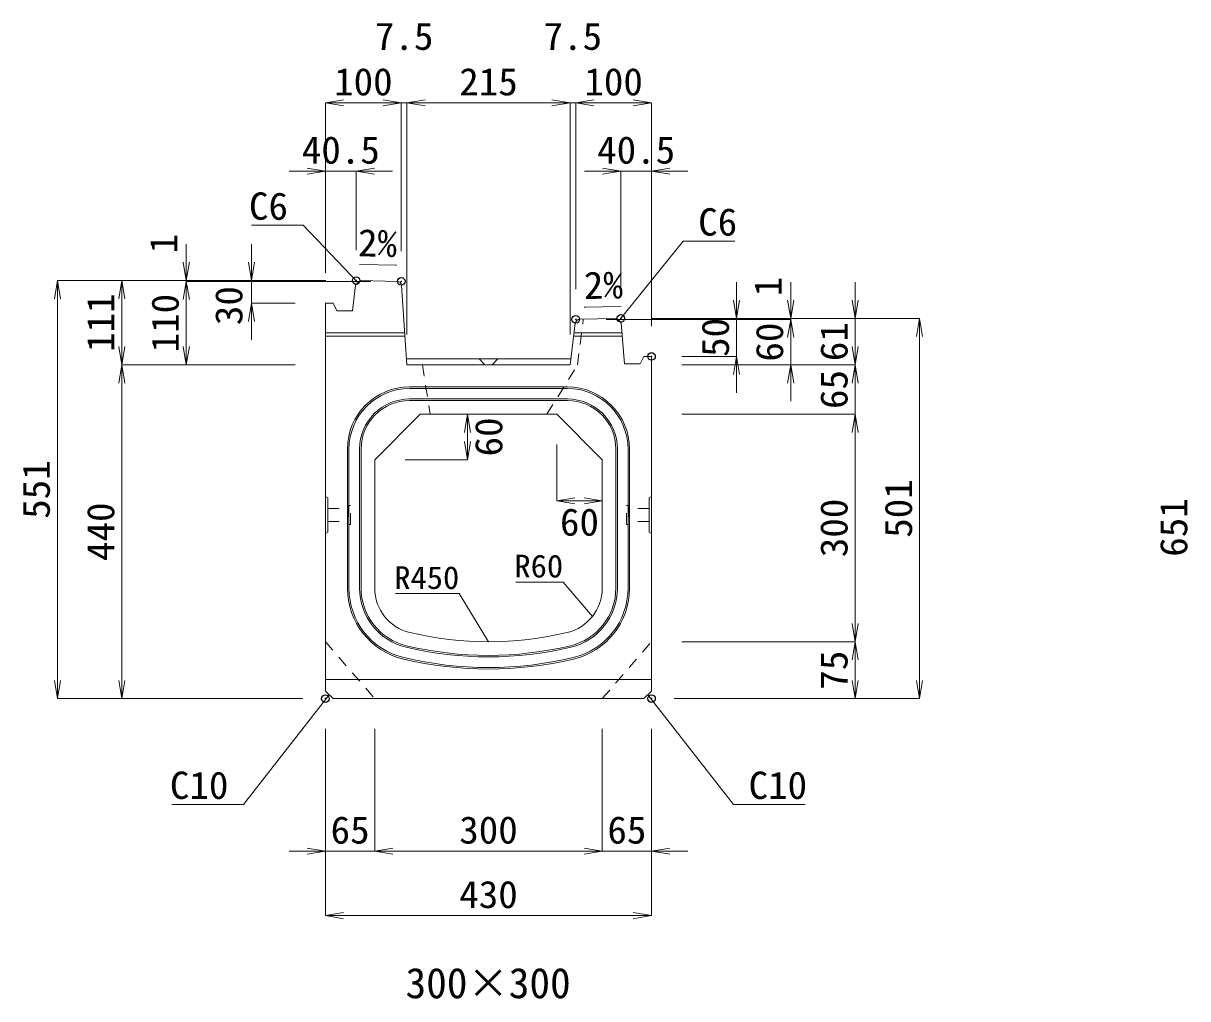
# Model space of a CAD drawing. Units: millimetres at full size, sheet at 1:20. Extents: x -1267 to 18002, y -8037 to 7143.
# Drawn here: x 686 to 2222, y -3968 to -2682 of the extents above; entities that cross this region are included whole.
import ezdxf
from ezdxf.enums import TextEntityAlignment as Align

# ---------------------------------------------------------------- set-up
doc = ezdxf.new("R2010")
doc.units = ezdxf.units.MM
doc.header["$LTSCALE"] = 20
doc.header["$PDMODE"] = 32
doc.header["$PDSIZE"] = 10
doc.linetypes.add('USER1', pattern=[1.35, 0.75, -0.6])
for name, color, linetype, lineweight in [('インサート', 3, 'USER1', 9), ('寸法線', 7, 'Continuous', 13), ('引出線', 4, 'Continuous', 13), ('排水孔', 30, 'USER1', 9), ('本体', 2, 'Continuous', 13), ('目地', 132, 'Continuous', 5)]:
    doc.layers.add(name, color=color, linetype=linetype, lineweight=lineweight)
doc.layers.add('作業エリア', color=11, linetype='Continuous')
doc.layers.add('文字', color=7, linetype='Continuous')
doc.styles.add('ＭＳ 明朝', font='')
doc.styles.get('ＭＳ 明朝').set_extended_font_data('MS Mincho')

# ---------------------------------------------------------------- blocks, each defined once
blk = doc.blocks.new('open_arrow')
at = {"color": 0, "linetype": 'Continuous', "lineweight": -2}
blk.add_lwpolyline([(7.5, 1.25), (0, 0), (7.5, -1.25)], dxfattribs=at)

msp = doc.modelspace()

# ---------------------------------------------------------------- linework, layer by layer
at = {"layer": 'インサート'}
for p, q in [((1088.18, -3322.13), (1115.18, -3322.13)), ((1088.18, -3322.13), (1088.18, -3339.13)), ((1118.18, -3318.13), (1115.18, -3318.13)), ((1115.18, -3318.13), (1115.18, -3343.13)), ((1118.18, -3343.13), (1118.18, -3318.13)), ((1481.78, -3318.13), (1484.78, -3318.13)), ((1481.78, -3343.13), (1481.78, -3318.13)), ((1484.78, -3318.13), (1484.78, -3343.13)), ((1511.78, -3322.13), (1484.78, -3322.13)), ((1511.78, -3322.13), (1511.78, -3339.13)), ((1088.18, -3339.13), (1115.18, -3339.13)), ((1115.18, -3343.13), (1118.18, -3343.13)), ((1484.78, -3343.13), (1481.78, -3343.13)), ((1511.78, -3339.13), (1484.78, -3339.13))]:
    msp.add_line(p, q, dxfattribs=at)
at = {"layer": '作業エリア'}
for p in [(1125.48, -3021.44), (1184.98, -3022.63), (1414.98, -3072.63), (1474.48, -3071.44), (1514.98, -3121.44), (1084.98, -3572.63), (1514.98, -3572.63)]:
    msp.add_point(p, dxfattribs=at)
at = {"layer": '寸法線'}
for p, q in [((1084.98, -2787.32), (1184.98, -2787.32)), ((1084.98, -3011.44), (1084.98, -2787.32)), ((1136.98, -2787.32), (1240.48, -2787.32)), ((1184.98, -2982.63), (1184.98, -2787.32)), ((1184.98, -2982.63), (1184.98, -2787.32)), ((1192.48, -3092.63), (1192.48, -2787.32)), ((1192.48, -2787.32), (1407.48, -2787.32)), ((1192.48, -3092.63), (1192.48, -2787.32)), ((1359.48, -2787.32), (1462.98, -2787.32)), ((1407.48, -3092.63), (1407.48, -2787.32)), ((1407.48, -3092.63), (1407.48, -2787.32)), ((1414.98, -3032.63), (1414.98, -2787.32)), ((1414.98, -2787.32), (1514.98, -2787.32)), ((1414.98, -3032.63), (1414.98, -2787.32)), ((1514.98, -3081.44), (1514.98, -2787.32)), ((1036.98, -2877.32), (1173.48, -2877.32)), ((1084.98, -3011.44), (1084.98, -2877.32)), ((1125.48, -2981.44), (1125.48, -2877.32)), ((1426.48, -2877.32), (1562.98, -2877.32)), ((1474.48, -3031.44), (1474.48, -2877.32)), ((1514.98, -3081.44), (1514.98, -2877.32)), ((901.48, -3070.63), (901.48, -2973.44)), ((987.45, -3099.44), (987.45, -2973.44)), ((731.48, -3572.63), (731.48, -3021.44)), ((1085.48, -3021.44), (731.48, -3021.44)), ((816.48, -3132.63), (816.48, -3021.44)), ((1085.48, -3021.44), (816.48, -3021.44)), ((1085.48, -3021.44), (901.48, -3021.44)), ((901.48, -3132.63), (901.48, -3022.63)), ((1144.98, -3022.63), (901.48, -3022.63)), ((1144.98, -3022.63), (901.48, -3022.63)), ((1085.48, -3021.44), (987.45, -3021.44)), ((1627.07, -3169.44), (1627.07, -3023.44)), ((1698.49, -3120.63), (1698.49, -3023.44)), ((1783.49, -3180.63), (1783.49, -3023.44)), ((1044.98, -3051.44), (987.45, -3051.44)), ((1454.98, -3072.63), (1698.49, -3072.63)), ((1454.98, -3072.63), (1698.49, -3072.63)), ((1514.48, -3071.44), (1783.49, -3071.44)), ((1514.48, -3071.44), (1698.49, -3071.44)), ((1514.48, -3071.44), (1868.49, -3071.44)), ((1514.48, -3071.44), (1627.07, -3071.44)), ((1698.49, -3180.63), (1698.49, -3072.63)), ((1783.49, -3245.63), (1783.49, -3084.63)), ((1868.49, -3572.63), (1868.49, -3071.44)), ((1554.98, -3121.44), (1627.07, -3121.44)), ((816.48, -3572.63), (816.48, -3132.63)), ((1044.98, -3132.63), (816.48, -3132.63)), ((1044.98, -3132.63), (816.48, -3132.63)), ((1044.98, -3132.63), (901.48, -3132.63)), ((1554.98, -3132.63), (1783.49, -3132.63)), ((1554.98, -3132.63), (1783.49, -3132.63)), ((1554.98, -3132.63), (1698.49, -3132.63)), ((1272.15, -3257.63), (1272.15, -3197.63)), ((1554.98, -3197.63), (1783.49, -3197.63)), ((1554.98, -3197.63), (1783.49, -3197.63)), ((1783.49, -3497.63), (1783.49, -3197.63)), ((1389.98, -3237.63), (1389.98, -3311.86)), ((1189.98, -3257.63), (1272.15, -3257.63)), ((1389.98, -3311.86), (1449.98, -3311.86)), ((1554.98, -3497.63), (1783.49, -3497.63)), ((1554.98, -3497.63), (1783.49, -3497.63)), ((1783.49, -3572.63), (1783.49, -3497.63)), ((1054.98, -3572.63), (731.48, -3572.63)), ((1054.98, -3572.63), (816.48, -3572.63)), ((1544.98, -3572.63), (1783.49, -3572.63)), ((1544.98, -3572.63), (1868.49, -3572.63)), ((1084.98, -3612.63), (1084.98, -3773.78)), ((1084.98, -3612.63), (1084.98, -3858.78)), ((1149.98, -3612.63), (1149.98, -3773.78)), ((1149.98, -3612.63), (1149.98, -3773.78)), ((1449.98, -3612.63), (1449.98, -3773.78)), ((1449.98, -3612.63), (1449.98, -3773.78)), ((1514.98, -3612.63), (1514.98, -3773.78)), ((1514.98, -3612.63), (1514.98, -3858.78)), ((1036.98, -3773.78), (1197.98, -3773.78)), ((1149.98, -3773.78), (1449.98, -3773.78)), ((1401.98, -3773.78), (1562.98, -3773.78)), ((1084.98, -3858.78), (1514.98, -3858.78))]:
    msp.add_line(p, q, dxfattribs=at)
at = {"layer": '引出線'}
for points in [[(1128.11, -3024.48), (1055.57, -2948.51), (987.23, -2948.51)], [(1471.73, -3074.49), (1556.5, -2969.38), (1624.84, -2969.38)], [(1178.78, -3001.35), (1130.04, -3000.38), (1178.78, -3001.35)], [(1426.38, -3056.79), (1475.08, -3055.82), (1426.34, -3056.79)], [(1437.05, -3464.31), (1398.46, -3418.91), (1336.23, -3418.91)], [(1299.98, -3497.63), (1261.47, -3434.08), (1177.3, -3434.08)], [(1089.98, -3567.63), (977, -3712.06), (882.33, -3712.06)], [(1509.98, -3567.63), (1622.96, -3712.06), (1717.64, -3712.06)]]:
    msp.add_lwpolyline(points, dxfattribs=at)
at = {"layer": '排水孔'}
for p, q in [((1417.48, -3132.63), (1425.01, -3072.43)), ((1287.48, -3124.63), (1294.98, -3132.63)), ((1304.98, -3132.63), (1312.48, -3124.63)), ((1212.98, -3132.63), (1222.98, -3197.63)), ((1376.98, -3197.63), (1417.48, -3132.63))]:
    msp.add_line(p, q, dxfattribs=at)
at = {"layer": '本体'}
for p, q in [((1124.74, -3027.39), (1131.48, -3021.56)), ((1131.48, -3021.56), (1179.49, -3022.52)), ((1120.48, -3061.44), (1124.74, -3027.39)), ((1185.36, -3028.11), (1192.48, -3132.63)), ((1084.98, -3051.44), (1084.98, -3562.63)), ((1084.98, -3051.44), (1094.98, -3051.44)), ((1094.98, -3051.44), (1099.98, -3061.44)), ((1120.48, -3061.44), (1099.98, -3061.44)), ((1407.48, -3132.63), (1414.34, -3077.78)), ((1468.48, -3071.56), (1420.17, -3072.53)), ((1468.48, -3071.56), (1474.98, -3077.42)), ((1474.98, -3077.42), (1479.48, -3131.44)), ((1479.48, -3131.44), (1499.98, -3131.44)), ((1499.98, -3131.44), (1504.98, -3121.44)), ((1504.98, -3121.44), (1514.98, -3121.44)), ((1514.98, -3562.63), (1514.98, -3121.44)), ((1192.48, -3132.63), (1407.48, -3132.63)), ((1149.98, -3257.63), (1209.98, -3197.63)), ((1209.98, -3197.63), (1389.98, -3197.63)), ((1389.98, -3197.63), (1449.98, -3257.63)), ((1149.98, -3257.63), (1149.98, -3427.1)), ((1449.98, -3427.1), (1449.98, -3257.63)), ((1084.98, -3562.63), (1094.98, -3572.63)), ((1094.98, -3572.63), (1504.98, -3572.63)), ((1504.98, -3572.63), (1514.98, -3562.63))]:
    msp.add_line(p, q, dxfattribs=at)
at = {"layer": '本体', "lineweight": 9}
for p, q in [((1191.94, -3124.63), (1408.48, -3124.63)), ((1084.98, -3306.13), (1088.18, -3308.13)), ((1088.18, -3308.13), (1088.18, -3353.13)), ((1514.98, -3306.13), (1511.78, -3308.13)), ((1511.78, -3308.13), (1511.78, -3353.13)), ((1088.18, -3353.13), (1084.98, -3355.13)), ((1511.78, -3353.13), (1514.98, -3355.13)), ((1084.98, -3547.63), (1514.98, -3547.63))]:
    msp.add_line(p, q, dxfattribs=at)
at = {"layer": '本体', "linetype": 'USER1', "lineweight": 9}
for p, q in [((1084.98, -3497.63), (1149.98, -3572.63)), ((1449.98, -3572.63), (1514.98, -3497.63))]:
    msp.add_line(p, q, dxfattribs=at)
at = {"layer": '本体'}
for centre, radius, start, end in [((1179.37, -3028.52), 6, 3.90049, 88.85424), ((1420.29, -3078.52), 6, 91.14576, 172.87498), ((1209.98, -3427.1), 60, 180, 256.65764), ((1389.98, -3427.1), 60, 283.34236, 0), ((1299.98, -3047.63), 450, 256.65764, 283.34236)]:
    msp.add_arc(centre, radius, start, end, dxfattribs=at)
at = {"layer": '目地'}
for p, q in [((1084.98, -3090.63), (1189.62, -3090.63)), ((1084.98, -3094.63), (1189.89, -3094.63)), ((1476.41, -3094.63), (1412.23, -3094.63)), ((1476.08, -3090.63), (1412.73, -3090.63)), ((1403.98, -3161.63), (1195.98, -3161.63)), ((1403.98, -3163.63), (1195.98, -3163.63)), ((1403.98, -3177.63), (1195.98, -3177.63)), ((1403.98, -3179.63), (1195.98, -3179.63)), ((1113.98, -3243.63), (1113.98, -3427.1)), ((1115.98, -3243.63), (1115.98, -3427.1)), ((1129.98, -3243.63), (1129.98, -3427.1)), ((1131.98, -3243.63), (1131.98, -3427.1)), ((1467.98, -3427.1), (1467.98, -3243.63)), ((1469.98, -3427.1), (1469.98, -3243.63)), ((1483.98, -3427.1), (1483.98, -3243.63)), ((1485.98, -3427.1), (1485.98, -3243.63))]:
    msp.add_line(p, q, dxfattribs=at)
for centre, radius, start, end in [((1195.98, -3243.63), 82, 90, 180), ((1403.98, -3243.63), 82, 0, 90), ((1195.98, -3243.63), 80, 90, 180), ((1195.98, -3243.63), 66, 90, 180), ((1403.98, -3243.63), 80, 0, 90), ((1403.98, -3243.63), 66, 0, 90), ((1195.98, -3243.63), 64, 90, 180), ((1403.98, -3243.63), 64, 0, 90), ((1209.98, -3427.1), 96, 180, 256.65764), ((1209.98, -3427.1), 94, 180, 256.65764), ((1209.98, -3427.1), 80, 180, 256.65764), ((1209.98, -3427.1), 78, 180, 256.65764), ((1389.98, -3427.1), 78, 283.34236, 0), ((1389.98, -3427.1), 80, 283.34236, 0), ((1389.98, -3427.1), 94, 283.34236, 0), ((1389.98, -3427.1), 96, 283.34236, 0), ((1299.98, -3047.63), 470, 256.65764, 283.34236), ((1299.98, -3047.63), 468, 256.65764, 283.34236), ((1299.98, -3047.63), 486, 256.65764, 283.34236), ((1299.98, -3047.63), 484, 256.65764, 283.34236)]:
    msp.add_arc(centre, radius, start, end, dxfattribs=at)

# ---------------------------------------------------------------- block references
at = {"layer": '寸法線', "xscale": 3.2, "yscale": 3.2}
for p in [(1084.98, -2787.32), (1192.48, -2787.32), (1192.48, -2787.32), (1414.98, -2787.32), (1414.98, -2787.32), (1125.48, -2877.32), (1514.98, -2877.32), (1389.98, -3311.86), (1149.98, -3773.78), (1149.98, -3773.78), (1514.98, -3773.78), (1084.98, -3858.78)]:
    msp.add_blockref('open_arrow', p, dxfattribs=at)
for p, rotation in [((1184.98, -2787.32), 180), ((1184.98, -2787.32), 180), ((1407.48, -2787.32), 180), ((1407.48, -2787.32), 180), ((1514.98, -2787.32), 180), ((1084.98, -2877.32), 180), ((1474.48, -2877.32), 180), ((901.48, -3021.44), 90), ((987.45, -3021.44), 90), ((731.48, -3021.44), 270), ((816.48, -3021.44), 270), ((901.48, -3022.63), 270), ((901.48, -3022.63), 270), ((987.45, -3051.44), 270), ((1627.07, -3071.44), 90), ((1698.49, -3071.44), 90), ((1783.49, -3071.44), 90), ((1698.49, -3072.63), 270), ((1698.49, -3072.63), 270), ((1868.49, -3071.44), 270), ((816.48, -3132.63), 90), ((901.48, -3132.63), 90), ((1783.49, -3132.63), 90), ((1627.07, -3121.44), 270), ((816.48, -3132.63), 270), ((1698.49, -3132.63), 270), ((1783.49, -3132.63), 270), ((1272.15, -3197.63), 270), ((1783.49, -3197.63), 270), ((1783.49, -3197.63), 270), ((1272.15, -3257.63), 90), ((1449.98, -3311.86), 180), ((1783.49, -3497.63), 90), ((1783.49, -3497.63), 270), ((731.48, -3572.63), 90), ((816.48, -3572.63), 90), ((1783.49, -3572.63), 90), ((1868.49, -3572.63), 90), ((1084.98, -3773.78), 180), ((1449.98, -3773.78), 180), ((1449.98, -3773.78), 180), ((1514.98, -3858.78), 180)]:
    msp.add_blockref('open_arrow', p, dxfattribs=dict(at, rotation=rotation))
at = {"layer": '引出線'}
for p, xscale, yscale, rotation in [((1178.78, -3001.35), 0.16, 0.16, 178.9), ((1128.11, -3024.48), 0.16, 0.16, 133.7), ((1426.38, -3056.79), 0.16, 0.16, 1.1), ((1471.73, -3074.49), 0.16, 0.16, 51.1), ((1437.05, -3464.31), 0.133, 0.133, 130.4), ((1299.98, -3497.63), 0.133, 0.133, 121.2), ((1089.98, -3567.63), 0.16, 0.16, 232), ((1509.98, -3567.63), 0.16, 0.16, 308)]:
    msp.add_blockref('open_arrow', p, dxfattribs=dict(at, xscale=xscale, yscale=yscale, rotation=rotation))

# ---------------------------------------------------------------- texts
at = {"layer": '寸法線', "style": 'ＭＳ 明朝', "width": 1.05}
for s, p in [('7.5', (1188.73, -2699.32)), ('7.5', (1411.23, -2699.32)), ('100', (1134.98, -2759.32)), ('215', (1299.98, -2759.32)), ('100', (1464.98, -2759.32)), ('40.5', (1105.23, -2849.32)), ('40.5', (1494.73, -2849.32)), ('60', (1419.98, -3339.86)), ('65', (1117.48, -3745.78)), ('300', (1299.98, -3745.78)), ('65', (1482.48, -3745.78)), ('430', (1299.98, -3830.78))]:
    msp.add_text(s, height=36.03, dxfattribs=at).set_placement(p, align=Align.MIDDLE_CENTER)
for s, p in [('1', (871.48, -2972.81)), ('1', (1668.49, -3029.43)), ('30', (957.45, -3054.53)), ('111', (788.48, -3077.03)), ('110', (873.48, -3077.63)), ('50', (1599.07, -3096.44)), ('60', (1670.49, -3102.63)), ('61', (1755.49, -3102.03)), ('65', (1755.49, -3165.13)), ('60', (1300.15, -3227.63)), ('551', (703.48, -3297.03)), ('501', (1840.49, -3322.03)), ('440', (788.48, -3352.63)), ('300', (1755.49, -3347.63)), ('651', (2203.48, -3347.03)), ('75', (1755.49, -3535.13))]:
    msp.add_text(s, height=36.03, rotation=90, dxfattribs=at).set_placement(p, align=Align.MIDDLE_CENTER)
at = {"layer": '引出線', "style": 'ＭＳ 明朝', "width": 1.05}
for s, height, p in [('C6', 36.03, (1035.57, -2905.31)), ('R60', 30.02, (1398.46, -3382.91)), ('R450', 30.02, (1261.47, -3398.08)), ('C10', 36.03, (957, -3668.86))]:
    msp.add_text(s, height=height, dxfattribs=at).set_placement(p, align=Align.TOP_RIGHT)
for s, p in [('C6', (1576.5, -2926.18)), ('C10', (1642.96, -3668.86))]:
    msp.add_text(s, height=36.03, dxfattribs=at).set_placement(p, align=Align.TOP_LEFT)
msp.add_text('2%', height=36.03, rotation=358.854, dxfattribs=at).set_placement((1179.72, -2954.46), align=Align.TOP_RIGHT)
msp.add_text('2%', height=36.03, rotation=1.146, dxfattribs=at).set_placement((1425.4, -3009.9), align=Align.TOP_LEFT)
at = {"layer": '文字', "style": 'ＭＳ 明朝'}
msp.add_text('300×300', height=40.03, dxfattribs=at).set_placement((1299.5, -3947.6), align=Align.MIDDLE_CENTER)

doc.saveas('drawing.dxf')
